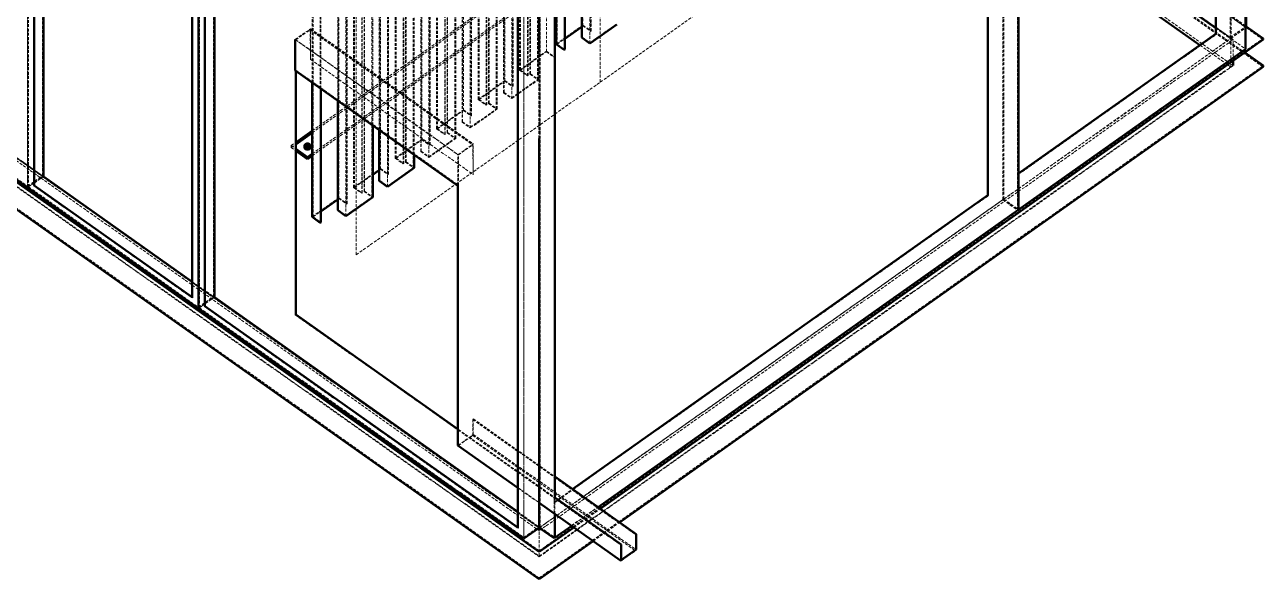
# Model space of a CAD drawing. Header units: millimetres. Extents: x 589 to 12190, y 300 to 8700.
# Drawn here: x 1816 to 3431, y 688 to 1411 of the extents above; entities that cross this region are included whole.
import ezdxf

# ---------------------------------------------------------------- set-up
doc = ezdxf.new("R2010")
doc.units = ezdxf.units.MM
doc.linetypes.add('Hidden', pattern=[15, 5, -3, 5, -2])
for name, color, linetype, lineweight in [('Default', 7, 'Continuous', 50), ('Edges', 7, 'Hidden', 15), ('HiddenEdges', 2, 'Hidden', 15), ('HiddenSilhouettes', 2, 'Hidden', 15), ('HiddenWires', 7, 'Hidden', 15), ('Silhouettes', 7, 'Continuous', 50), ('Wires', 7, 'Hidden', 15)]:
    doc.layers.add(name, color=color, linetype=linetype, lineweight=lineweight)

# ---------------------------------------------------------------- blocks, each defined once
blk = doc.blocks.new('Isometric')
at = {"layer": 'Edges'}
for points in [[(1863.7, -1528.8), (1863.7, 159.5)], [(1838.5, -1511), (1838.5, 141.7)], [(1813.3, -1503.6), (1813.3, 123.9)], [(-253.1, -1769.7), (-253.1, -79.7)], [(-242.5, -1766.6), (-242.5, -97.8)], [(1467.7, -1808.8), (1467.7, -120.5)], [(1468.5, -1809.1), (1468.5, -119.1)], [(1417.3, -1783.6), (1417.3, -156.1)], [(54.4, -1976.6), (54.4, -307.8)], [(-1866.8, -630.7), (636.4, -2400.7)], [(-1840.6, -659.5), (636.4, -2411)], [(-1866.8, -678), (636.4, -2448)], [(609.5, -2379.7), (609.5, -689.7)], [(679.9, -1530.8), (679.9, -724.7)], [(724.4, -1519.3), (724.4, -713.2)], [(1469.4, -1248.8), (1812.5, -1491.4)], [(1469.4, -1249.7), (1812.5, -1492.3)], [(1469.4, -1746.8), (1813.3, -1503.6)], [(1812.5, -1503), (1813.3, -1503.6)], [(1469.4, -1772), (1838.5, -1511)], [(1469.4, -1807.6), (1863.7, -1528.8)], [(212.1, -1990.8), (212.1, -1566.5)], [(748.3, -2331.9), (1842.7, -1558)], [(255.6, -1830.8), (255.6, -1597.3)], [(300.2, -1819.3), (300.2, -1628.8)], [(233.3, -1720.4), (233.3, -1716.9)], [(495, -1766.5), (495, -1712.8)], [(-241.7, -1761.9), (-225.4, -1750.4)], [(-242.5, -1766.6), (-241.7, -1766)], [(695.1, -2294.3), (1417.3, -1783.6)], [(1416.5, -1783), (1417.3, -1783.6)], [(1442.5, -1791), (1467.7, -1808.8)], [(54.4, -1976.6), (55.3, -1976)], [(54.4, -1976.6), (598.9, -2361.6)], [(212.1, -1990.8), (213, -1990.2)], [(495, -2190.8), (598.9, -2264.3)], [(636.4, -2290.8), (777.8, -2390.8)], [(636.4, -2360.7), (636.4, -2297)], [(663.3, -2301.4), (802.8, -2400)], [(663.3, -2342), (667, -2339.3)], [(636.4, -2411), (702.4, -2364.4)], [(636.4, -2448), (728.6, -2382.9)], [(803.6, -2400.6), (803.6, -2372.6)], [(636.4, -2402.8), (636.4, -2400.7)], [(777.8, -2390.8), (778.9, -2390)], [(777.8, -2417.7), (777.8, -2390.8)], [(636.4, -2450.2), (636.4, -2448)]]:
    blk.add_lwpolyline(points, dxfattribs=at)
for points in [[(1442.5, -1791, 0), (1442.5, -138.3, 0)], [(662.4, -2379.1, 0), (662.4, -689.1, 0)], [(212.1, -1512.8, 0), (495, -1712.8, 0)], [(741, -2326.7, 0), (1895, -1510.7, 0)], [(1838.5, -1511, 0), (1863.7, -1528.8, 0)], [(636.4, -1684.5, 0), (636.4, -1531.3, 0)], [(774.5, -2350.4, 0), (1895, -1558, 0)], [(372.3, -1768.3, 0), (372.3, -1679.8, 0)], [(-242.5, -1766.6, 0), (33.2, -1961.6, 0)], [(712.9, -2306.9, 0), (1442.5, -1791, 0)], [(738.1, -2324.7, 0), (1467.7, -1808.8, 0)], [(55.3, -1971.9, 0), (71.6, -1960.4, 0)], [(212.1, -1990.8, 0), (495, -2190.8, 0)], [(663.3, -2273.4, 0), (803.6, -2372.6, 0)], [(636.4, -2400.7, 0), (695.1, -2359.2, 0)], [(663.3, -2377.6, 0), (692.2, -2357.1, 0)], [(803.6, -2372.6, 0), (804.7, -2371.8, 0)], [(636.4, -2411, 0), (636.4, -2402.8, 0)], [(778.9, -2418, 0), (803.6, -2400.6, 0)]]:
    blk.add_polyline3d(points, dxfattribs=at)
blk.add_polyline3d([(1838.5, -1511, 0)], close=True, dxfattribs=at)
at = {"layer": 'HiddenEdges'}
for points in [[(-634.3, 238.7), (1842.7, -1512.8)], [(-608.1, 257.2), (1895, -1512.8)], [(-608.1, 209.8), (1895, -1560.2)], [(-227.1, -1749.2), (-227.1, -60.9)], [(-225.4, -1750.9), (-225.4, -60.9)], [(-253.1, -1767.6), (-253.1, -79.3)], [(1468.5, -1746.2), (1468.5, -108.3)], [(69.9, -1959.2), (69.9, -270.9)], [(70.7, -1960.7), (70.7, -270.7)], [(71.6, -1960.9), (71.6, -270.9)], [(34.1, -1961), (34.1, -292.2)], [(43.8, -1977.6), (43.8, -289.3)], [(-1838.5, -660.2), (636.4, -2410.2)], [(635.5, -2359.2), (635.5, -670.9)], [(662.4, -2316.2), (662.4, -678.3)], [(712.4, -1489), (712.4, -682.9)], [(599.8, -2361), (599.8, -692.2)], [(609.5, -2377.6), (609.5, -689.3)], [(711.1, -1508.7), (711.1, -702.6)], [(725.7, -1498.4), (725.7, -692.3)], [(648.8, -1534), (648.8, -727.9)], [(662.1, -1543.4), (662.1, -737.3)], [(616.2, -1575.8), (616.2, -769.7)], [(621.2, -1572.3), (621.2, -766.2)], [(576.6, -1585), (576.6, -778.9)], [(589.9, -1594.4), (589.9, -788.3)], [(549.1, -1623.3), (549.1, -817.2)], [(575.4, -1604.7), (575.4, -798.6)], [(504.5, -1636), (504.5, -829.9)], [(517.8, -1645.4), (517.8, -839.3)], [(544.1, -1626.8), (544.1, -820.7)], [(516.5, -1666.3), (516.5, -860.2)], [(432.4, -1687), (432.4, -880.9)], [(472, -1677.8), (472, -871.7)], [(476.9, -1674.3), (476.9, -868.2)], [(431.1, -1706.7), (431.1, -900.6)], [(445.7, -1696.4), (445.7, -890.3)], [(399.9, -1728.8), (399.9, -922.7)], [(404.8, -1725.3), (404.8, -919.2)], [(444.4, -1717.3), (444.4, -911.2)], [(360.3, -1738), (360.3, -931.9)], [(373.6, -1747.4), (373.6, -941.3)], [(359, -1757.7), (359, -951.6)], [(288.1, -1789), (288.1, -982.9)], [(327.7, -1779.8), (327.7, -973.7)], [(332.7, -1776.3), (332.7, -970.2)], [(286.9, -1808.7), (286.9, -1002.6)], [(301.4, -1798.4), (301.4, -992.3)], [(255.6, -1597.3), (255.6, -1024.7)], [(300.2, -1628.8), (300.2, -1013.2)], [(1299.7, -1092), (1863.7, -1490.8)], [(-1032.4, -1180.7), (-226.3, -1750.7)], [(-1031.5, -1180.9), (-225.4, -1750.9)], [(1838.5, -1511.5), (1838.5, -1378.2)], [(213.3, -1513.1), (237.9, -1495.7)], [(239, -1547.5), (239, -1493.8)], [(1812.5, -1491.4), (1837.6, -1509.2)], [(213.3, -1565.7), (213.3, -1513.1)], [(213.3, -1565.7), (496.1, -1765.7)], [(636.4, -2410.2), (1838.5, -1560.2)], [(1469.4, -1746.8), (1469.4, -1746.8)], [(495.8, -2190.2), (495.8, -1765.9)], [(1444.2, -1789.8), (1469.4, -1772)], [(636.4, -2360.7), (1442.5, -1790.7)], [(70.7, -1960.7), (636.4, -2360.7)], [(521.8, -2198.7), (521.8, -2171.8)], [(496.1, -2218), (496.1, -2190)], [(520.7, -2200.6), (663.3, -2301.4)], [(521.8, -2198.7), (804.7, -2398.7)], [(663.3, -2316.8), (695.1, -2294.3)], [(667, -2339.3), (712.9, -2306.9)], [(692.2, -2357.1), (738.1, -2324.7)], [(702.4, -2364.4), (748.3, -2331.9)], [(636.4, -2361.5), (636.4, -2360.7)], [(636.4, -2402.8), (636.4, -2365.8)], [(728.6, -2382.9), (774.5, -2350.4)], [(802.8, -2400), (803.6, -2400.6)]]:
    blk.add_lwpolyline(points, dxfattribs=at)
blk.add_lwpolyline([(1838.5, -1510.7)], close=True, dxfattribs=at)
for points in [[(588.7, -1615.3, 0), (588.7, -809.2, 0)], [(503.2, -1655.7, 0), (503.2, -849.6, 0)], [(372.3, -1679.8, 0), (372.3, -962.2, 0)], [(1299.7, -1091.7, 0), (1865.3, -1491.7, 0)], [(1273.6, -1110.9, 0), (1839.3, -1510.9, 0)], [(237.9, -1495.7, 0), (237.9, -1494.6, 0)], [(237.9, -1495.7, 0), (520.7, -1695.7, 0)], [(1812.5, -1492.3, 0), (1838.5, -1510.7, 0)], [(213.3, -1513.1, 0), (496.1, -1713.1, 0)], [(1838.5, -1510.7, 0), (1864.5, -1529.1, 0)], [(212.1, -1566.5, 0), (213.3, -1565.7, 0)], [(213, -1565.9, 0), (495.8, -1765.9, 0)], [(495, -1712.8, 0), (521.8, -1693.8, 0)], [(520.7, -1694.6, 0), (521.8, -1747.5, 0)], [(-253.1, -1769.7, 0), (-226.3, -1750.7, 0)], [(-251.4, -1768.8, 0), (-241.7, -1761.9, 0)], [(-226.3, -1750.7, 0), (70.7, -1960.7, 0)], [(-226.3, -1751.5, 0), (-225.4, -1750.9, 0)], [(-225.4, -1750.9, 0), (71.6, -1960.9, 0)], [(495, -1766.5, 0), (495.8, -1765.9, 0)], [(45.5, -1978.8, 0), (55.3, -1971.9, 0)], [(71.6, -1960.9, 0), (637.2, -2360.9, 0)], [(520.7, -2172.6, 0), (663.3, -2273.4, 0)], [(495, -2217.7, 0), (521.8, -2198.7, 0)], [(598.9, -2264.3, 0), (636.4, -2290.8, 0)], [(638.1, -2359.8, 0), (663.3, -2342, 0)], [(695.1, -2359.2, 0), (741, -2326.7, 0)], [(636.4, -2410.2, 0), (636.4, -2360.7, 0)]]:
    blk.add_polyline3d(points, dxfattribs=at)
at = {"layer": 'HiddenSilhouettes'}
for points in [[(-608.1, 212), (1863, -1535.4)], [(-634.3, 193.5), (1842.7, -1558)], [(-251.4, -1768.8), (-251.4, -80.5)], [(-226.3, -1751.5), (-226.3, -153.1)], [(70.7, -1961.5), (70.7, -271.5)], [(45.5, -1978.8), (45.5, -290.5)], [(637.2, -2360.9), (637.2, -670.9)], [(638.1, -2359.8), (638.1, -671.5)], [(726.6, -1497.8), (726.6, -691.7)], [(667.4, -1520.8), (667.4, -714.7)], [(662.9, -1542.8), (662.9, -736.7)], [(602.1, -1565.8), (602.1, -759.7)], [(603.8, -1565.8), (603.8, -759.7)], [(617.1, -1575.2), (617.1, -769.1)], [(620.3, -1572.9), (620.3, -766.8)], [(590.8, -1593.8), (590.8, -787.7)], [(633.6, -1582.3), (633.6, -776.2)], [(635.3, -1582.3), (635.3, -776.2)], [(530, -1616.8), (530, -810.7)], [(531.7, -1616.8), (531.7, -810.7)], [(548.2, -1623.9), (548.2, -817.8)], [(574.5, -1605.3), (574.5, -799.2)], [(518.7, -1644.8), (518.7, -838.7)], [(545, -1626.2), (545, -820.1)], [(561.5, -1633.3), (561.5, -827.2)], [(563.2, -1633.3), (563.2, -827.2)], [(502.4, -1656.3), (502.4, -850.2)], [(457.9, -1667.8), (457.9, -861.7)], [(459.5, -1667.8), (459.5, -861.7)], [(472.8, -1677.2), (472.8, -871.1)], [(476.1, -1674.9), (476.1, -868.8)], [(489.4, -1684.3), (489.4, -878.2)], [(491.1, -1684.3), (491.1, -878.2)], [(430.3, -1707.3), (430.3, -901.2)], [(446.5, -1695.8), (446.5, -889.7)], [(385.7, -1718.8), (385.7, -912.7)], [(387.4, -1718.8), (387.4, -912.7)], [(400.7, -1728.2), (400.7, -922.1)], [(404, -1725.9), (404, -919.8)], [(374.4, -1746.8), (374.4, -940.7)], [(417.3, -1735.3), (417.3, -929.2)], [(313.6, -1769.8), (313.6, -963.7)], [(315.3, -1769.8), (315.3, -963.7)], [(358.1, -1669.8), (358.1, -952.2)], [(328.6, -1779.2), (328.6, -973.1)], [(331.8, -1776.9), (331.8, -970.8)], [(345.1, -1786.3), (345.1, -980.2)], [(346.8, -1661.8), (346.8, -980.2)], [(302.3, -1797.8), (302.3, -991.7)], [(241.5, -1587.3), (241.5, -1014.7)], [(243.2, -1820.8), (243.2, -1014.7)], [(256.5, -1597.9), (256.5, -1024.1)], [(-1032.4, -1181.5), (-226.3, -1751.5)], [(-1057.5, -1198.8), (-253.1, -1767.6)], [(241.5, -1671.2), (629.3, -1396.9)], [(241.5, -1674.7), (629.3, -1400.4)], [(241.5, -1711.2), (657.6, -1416.9)], [(212.1, -1512.8), (239, -1493.8)], [(665.7, -1520.8), (712.4, -1487.8)], [(712.4, -1487.8), (726.6, -1497.8)], [(712.4, -1489), (725.7, -1498.4)], [(725.7, -1498.4), (726.6, -1497.8)], [(1837.6, -1509.2), (1863.7, -1490.8)], [(636.4, -2360.7), (1838.5, -1510.7)], [(636.4, -2365.8), (1842.7, -1512.8)], [(667.4, -1520.8), (680.7, -1530.2)], [(710.3, -1509.3), (711.1, -1508.7)], [(1842.7, -1549.8), (1842.7, -1512.8)], [(-226.3, -1750.7), (-226.3, -1531.3)], [(603.8, -1565.8), (648.8, -1534)], [(648.8, -1534), (662.1, -1543.4)], [(212.1, -1566.5), (213, -1565.9)], [(213, -1567.1), (213, -1565.9)], [(602.1, -1565.8), (616.2, -1575.8)], [(603.8, -1565.8), (617.1, -1575.2)], [(531.7, -1616.8), (576.6, -1585)], [(576.6, -1583.8), (590.8, -1593.8)], [(576.6, -1585), (589.9, -1594.4)], [(588.7, -1614.1), (633.6, -1582.3)], [(588.7, -1615.3), (635.3, -1582.3)], [(616.2, -1575.8), (617.1, -1575.2)], [(620.3, -1572.9), (621.2, -1572.3)], [(620.3, -1572.9), (633.6, -1582.3)], [(575.4, -1604.7), (588.7, -1614.1)], [(459.5, -1667.8), (504.5, -1636)], [(504.5, -1636), (517.8, -1645.4)], [(530, -1616.8), (544.1, -1626.8)], [(531.7, -1616.8), (545, -1626.2)], [(548.2, -1623.9), (561.5, -1633.3)], [(549.1, -1623.3), (563.2, -1633.3)], [(502.4, -1656.3), (503.2, -1655.7)], [(502.4, -1656.3), (516.5, -1666.3)], [(503.2, -1655.7), (516.5, -1665.1)], [(517.8, -1645.4), (518.7, -1644.8)], [(457.9, -1667.8), (472, -1677.8)], [(459.5, -1667.8), (472.8, -1677.2)], [(472, -1677.8), (472.8, -1677.2)], [(476.1, -1674.9), (476.9, -1674.3)], [(476.1, -1674.9), (489.4, -1684.3)], [(476.9, -1674.3), (491.1, -1684.3)], [(205.1, -1696.9), (213, -1691.3)], [(205.1, -1700.4), (213, -1694.8)], [(205.1, -1700.4), (205.1, -1696.9)], [(205.1, -1696.9), (213, -1702.5)], [(205.1, -1700.4), (213, -1706)], [(228.5, -1699.5), (229.2, -1698.7)], [(237.5, -1698.7), (238.2, -1699.5)], [(385.7, -1718.8), (432.4, -1685.8)], [(432.4, -1685.8), (446.5, -1695.8)], [(432.4, -1687), (445.7, -1696.4)], [(444.4, -1716.1), (489.4, -1684.3)], [(444.4, -1717.3), (491.1, -1684.3)], [(496.1, -1713.1), (520.7, -1695.7)], [(520.7, -1695.7), (520.7, -1694.6)], [(521.8, -1747.5), (521.8, -1693.8)], [(385.7, -1718.8), (399.9, -1728.8)], [(387.4, -1718.8), (400.7, -1728.2)], [(431.1, -1706.7), (444.4, -1716.1)], [(496.1, -1765.7), (496.1, -1713.1)], [(358.1, -1739.5), (360.3, -1738)], [(360.3, -1738), (373.6, -1747.4)], [(372.3, -1767.1), (417.3, -1735.3)], [(404, -1725.9), (404.8, -1725.3)], [(404, -1725.9), (417.3, -1735.3)], [(404.8, -1725.3), (419, -1735.3)], [(-253.1, -1767.6), (-227.1, -1749.2)], [(315.3, -1769.8), (346.8, -1747.5)], [(358.1, -1758.3), (359, -1757.7)], [(359, -1757.7), (372.3, -1767.1)], [(1468.5, -1746.2), (1469.4, -1746.8)], [(-253.1, -1767.6), (-253.1, -1767.6)], [(300.2, -1818.1), (345.1, -1786.3)], [(313.6, -1769.8), (327.7, -1779.8)], [(315.3, -1769.8), (328.6, -1779.2)], [(327.7, -1779.8), (328.6, -1779.2)], [(331.8, -1776.9), (332.7, -1776.3)], [(331.8, -1776.9), (345.1, -1786.3)], [(332.7, -1776.3), (346.8, -1786.3)], [(241.5, -1820.8), (288.1, -1787.8)], [(288.1, -1787.8), (302.3, -1797.8)], [(288.1, -1789), (301.4, -1798.4)], [(301.4, -1798.4), (302.3, -1797.8)], [(1442.5, -1790.7), (1467.7, -1808.5)], [(1444.2, -1789.8), (1469.4, -1807.6)], [(243.2, -1820.8), (256.5, -1830.2)], [(286.9, -1808.7), (300.2, -1818.1)], [(33.2, -1960.4), (34.1, -1961)], [(45.5, -1978.8), (609.5, -2377.6)], [(70.7, -1961.5), (636.4, -2361.5)], [(520.7, -2172.6), (521.8, -2171.8)], [(520.7, -2200.6), (520.7, -2172.6)], [(521.8, -2171.8), (663.3, -2271.8)], [(495, -2190.8), (496.1, -2190)], [(495, -2190.8), (495.8, -2190.2)], [(496.1, -2190), (663.3, -2308.2)], [(496.1, -2218), (520.7, -2200.6)], [(662.4, -2316.2), (663.3, -2316.8)], [(663.3, -2336.7), (663.3, -2308.2)], [(598.9, -2333.3), (635.5, -2359.2)], [(598.9, -2360.4), (599.8, -2361)], [(598.9, -2361.6), (599.8, -2361)], [(609.5, -2377.6), (635.5, -2359.2)], [(636.4, -2361.5), (637.2, -2360.9)], [(730.1, -2383.9), (776, -2351.5)]]:
    blk.add_lwpolyline(points, dxfattribs=at)
blk.add_lwpolyline([(609.5, -2377.6)], close=True, dxfattribs=at)
for points in [[(-608.1, 259.3, 0), (1865.3, -1489.7, 0)], [(1837.6, -1509.2, 0), (1837.6, 179.1, 0)], [(1839.3, -1510.9, 0), (1839.3, 178.7, 0)], [(1444.2, -1789.8, 0), (1444.2, -101.5, 0)], [(-1840.6, -614.3, 0), (636.4, -2365.8, 0)], [(-1838.5, -610.7, 0), (636.4, -2360.7, 0)], [(419, -1712.8, 0), (419, -929.2, 0)], [(286, -1618.8, 0), (286, -1003.2, 0)], [(241.5, -1714.7, 0), (657.6, -1420.4, 0)], [(237.9, -1494.6, 0), (520.7, -1694.6, 0)], [(237.9, -1494.6, 0), (239, -1547.5, 0)], [(239, -1493.8, 0), (521.8, -1693.8, 0)], [(710.3, -1490.5, 0), (712.4, -1489, 0)], [(724.4, -1518.1, 0), (769.4, -1486.3, 0)], [(1812.5, -1493.1, 0), (1838.5, -1511.5, 0)], [(1838.5, -1510.7, 0), (1864.5, -1492.3, 0)], [(667.4, -1520.8, 0), (680.7, -1511.4, 0)], [(711.1, -1508.7, 0), (724.4, -1518.1, 0)], [(1785.1, -1522.4, 0), (1838.5, -1560.2, 0)], [(1838.5, -1560.2, 0), (1838.5, -1510.7, 0)], [(1838.5, -1511.5, 0), (1839.3, -1510.9, 0)], [(239, -1547.5, 0), (521.8, -1747.5, 0)], [(602.1, -1565.8, 0), (648.8, -1532.8, 0)], [(648.8, -1532.8, 0), (662.9, -1542.8, 0)], [(662.1, -1543.4, 0), (662.9, -1542.8, 0)], [(530, -1616.8, 0), (576.6, -1583.8, 0)], [(621.2, -1572.3, 0), (635.3, -1582.3, 0)], [(574.5, -1605.3, 0), (575.4, -1604.7, 0)], [(574.5, -1605.3, 0), (588.7, -1615.3, 0)], [(589.9, -1594.4, 0), (590.8, -1593.8, 0)], [(457.9, -1667.8, 0), (504.5, -1634.8, 0)], [(504.5, -1634.8, 0), (518.7, -1644.8, 0)], [(516.5, -1665.1, 0), (561.5, -1633.3, 0)], [(516.5, -1666.3, 0), (563.2, -1633.3, 0)], [(544.1, -1626.8, 0), (545, -1626.2, 0)], [(548.2, -1623.9, 0), (549.1, -1623.3, 0)], [(387.4, -1718.8, 0), (432.4, -1687, 0)], [(445.7, -1696.4, 0), (446.5, -1695.8, 0)], [(430.3, -1707.3, 0), (431.1, -1706.7, 0)], [(430.3, -1707.3, 0), (444.4, -1717.3, 0)], [(-263.8, -1723.3, 0), (-227.1, -1749.2, 0)], [(313.6, -1769.8, 0), (360.3, -1736.8, 0)], [(360.3, -1736.8, 0), (374.4, -1746.8, 0)], [(399.9, -1728.8, 0), (400.7, -1728.2, 0)], [(-226.3, -1751.5, 0), (70.7, -1961.5, 0)], [(373.6, -1747.4, 0), (374.4, -1746.8, 0)], [(1468.5, -1746.2, 0), (1469.4, -1745.6, 0)], [(1469.4, -1746.8, 0), (1469.4, -1746.8, 0)], [(-251.4, -1768.8, 0), (43.8, -1977.6, 0)], [(495, -1766.5, 0), (496.1, -1765.7, 0)], [(286, -1790.5, 0), (288.1, -1789, 0)], [(243.2, -1820.8, 0), (256.5, -1811.4, 0)], [(286, -1809.3, 0), (286.9, -1808.7, 0)], [(33.2, -1933.3, 0), (69.9, -1959.2, 0)], [(43.8, -1977.6, 0), (69.9, -1959.2, 0)], [(33.2, -1961.6, 0), (34.1, -1961, 0)], [(43.8, -1979.7, 0), (70.7, -1960.7, 0)], [(70.7, -1961.5, 0), (71.6, -1960.9, 0)], [(495, -2189.6, 0), (495.8, -2190.2, 0)], [(496.1, -2218, 0), (778.1, -2417.4, 0)], [(598.9, -2291.2, 0), (636.4, -2317.7, 0)], [(662.4, -2316.2, 0), (694.3, -2293.7, 0)], [(692.8, -2357.6, 0), (738.7, -2325.1, 0)], [(696.6, -2360.2, 0), (742.5, -2327.8, 0)], [(638.1, -2359.8, 0), (663.3, -2377.6, 0)]]:
    blk.add_polyline3d(points, dxfattribs=at)
blk.add_polyline3d([(1468.5, -1746.2, 0)], close=True, dxfattribs=at)
at = {"layer": 'HiddenWires'}
for points in [[(318.2, -1641.5, 0), (318.2, -1080.4, 0)], [(491.4, -1764, 0), (663.3, -1642.5, 0)]]:
    blk.add_polyline3d(points, dxfattribs=at)
at = {"layer": 'Silhouettes'}
for points in [[(1865.3, -1491.7), (1865.3, 198.3)], [(1864.5, -1529.1), (1864.5, 160.9)], [(-225.4, -1750.4), (-225.4, -109.9)], [(1469.4, -1807.6), (1469.4, -119.3)], [(1416.5, -1783), (1416.5, -156.7)], [(33.2, -1961.6), (33.2, -292.8)], [(43.8, -1979.7), (43.8, -289.7)], [(55.3, -1976), (55.3, -308.4)], [(71.6, -1960.4), (71.6, -319.9)], [(-1866.8, -632.8), (636.4, -2402.8)], [(-1866.8, -680.2), (636.4, -2450.2)], [(636.4, -1531.3), (636.4, -670.7)], [(598.9, -2361.6), (598.9, -692.8)], [(663.3, -2308.2), (663.3, -689.3)], [(710.3, -1509.3), (710.3, -703.2)], [(665.7, -1520.8), (665.7, -714.7)], [(680.7, -1530.2), (680.7, -724.1)], [(-1059.2, -1199.7), (-253.1, -1769.7)], [(1469.4, -1299.2), (1785.1, -1522.4)], [(724.4, -1519.3), (771.1, -1486.3)], [(1469.4, -1745.6), (1812.5, -1503)], [(1865.3, -1489.7), (1895, -1510.7)], [(212.1, -1566.5), (212.1, -1512.8)], [(710.3, -1509.3), (724.4, -1519.3)], [(742.5, -2327.8), (1895, -1512.8)], [(1895, -1512.8), (1895, -1510.7)], [(679.9, -1530.8), (680.7, -1530.2)], [(1468.5, -1809.1), (1864.5, -1529.1)], [(1842.7, -1558), (1842.7, -1549.8)], [(212.1, -1566.5), (495, -1766.5)], [(213, -1990.2), (213, -1567.1)], [(1895, -1560.2), (1895, -1558)], [(241.5, -1820.8), (241.5, -1587.3)], [(286, -1809.3), (286, -1618.8)], [(346.8, -1786.3), (346.8, -1661.8)], [(358.1, -1758.3), (358.1, -1669.8)], [(238.2, -1697.8), (236.9, -1699.4), (234.6, -1700.3), (232.1, -1700.3), (229.8, -1699.4), (228.5, -1697.8), (228.5, -1696), (229.8, -1694.4), (232.1, -1693.5), (234.6, -1693.5), (236.9, -1694.4), (238.2, -1696), (238.2, -1697.8)], [(228.5, -1701.4), (228.5, -1697.8)], [(228.5, -1701.4), (229.8, -1702.9), (232.1, -1703.9), (234.6, -1703.9), (236.9, -1702.9), (238.2, -1701.4), (238.2, -1699.5)], [(229.2, -1698.7), (229.8, -1697.9), (232.1, -1697), (234.6, -1697), (236.9, -1697.9), (237.5, -1698.7)], [(238.2, -1699.5), (238.2, -1696)], [(636.4, -2360.7), (636.4, -1684.5)], [(213, -1702.5), (233.3, -1716.9)], [(213, -1706), (233.3, -1720.4)], [(233.3, -1716.9), (241.5, -1711.2)], [(233.3, -1720.4), (241.5, -1714.7)], [(372.3, -1768.3), (419, -1735.3)], [(-225.4, -1750.4), (33.2, -1933.3)], [(358.1, -1758.3), (372.3, -1768.3)], [(-241.7, -1766), (33.2, -1960.4)], [(300.2, -1819.3), (346.8, -1786.3)], [(694.3, -2293.7), (1416.5, -1783)], [(241.5, -1820.8), (255.6, -1830.8)], [(286, -1809.3), (300.2, -1819.3)], [(738.7, -2325.1), (1468.5, -1809.1)], [(255.6, -1830.8), (256.5, -1830.2)], [(55.3, -1976), (598.9, -2360.4)], [(71.6, -1960.4), (598.9, -2333.3)], [(495, -2217.7), (495, -2190.8)], [(495, -2217.7), (598.9, -2291.2)], [(663.3, -2271.8), (804.7, -2371.8)], [(636.4, -2317.7), (777.8, -2417.7)], [(609.5, -2379.7), (636.4, -2360.7)], [(636.4, -2402.8), (696.6, -2360.2)], [(662.4, -2379.1), (692.8, -2357.6)], [(804.7, -2398.7), (804.7, -2371.8)], [(778.9, -2418), (778.9, -2390)], [(778.1, -2417.4), (778.9, -2418)]]:
    blk.add_lwpolyline(points, dxfattribs=at)
for points in [[(1812.5, -1503, 0), (1812.5, 123.3, 0)], [(-241.7, -1766, 0), (-241.7, -98.4, 0)], [(1469.4, -1250.5, 0), (1812.5, -1493.1, 0)], [(680.7, -1511.4, 0), (710.3, -1490.5, 0)], [(1864.5, -1492.3, 0), (1865.3, -1491.7, 0)], [(665.7, -1520.8, 0), (679.9, -1530.8, 0)], [(1863, -1535.4, 0), (1895, -1558, 0)], [(776, -2351.5, 0), (1895, -1560.2, 0)], [(256.5, -1830.2, 0), (256.5, -1597.9, 0)], [(213, -1691.3, 0), (241.5, -1671.2, 0)], [(213, -1694.8, 0), (241.5, -1674.7, 0)], [(419, -1735.3, 0), (419, -1712.8, 0)], [(346.8, -1747.5, 0), (358.1, -1739.5, 0)], [(-253.1, -1769.7, 0), (43.8, -1979.7, 0)], [(495, -2190.8, 0), (495, -1766.5, 0)], [(256.5, -1811.4, 0), (286, -1790.5, 0)], [(1467.7, -1808.5, 0), (1468.5, -1809.1, 0)], [(43.8, -1979.7, 0), (609.5, -2379.7, 0)], [(213, -1990.2, 0), (495, -2189.6, 0)], [(663.3, -2308.2, 0), (778.9, -2390, 0)], [(663.3, -2377.6, 0), (663.3, -2336.7, 0)], [(636.4, -2360.7, 0), (662.4, -2379.1, 0)], [(636.4, -2450.2, 0), (730.1, -2383.9, 0)], [(777.8, -2417.7, 0), (804.7, -2398.7, 0)]]:
    blk.add_polyline3d(points, dxfattribs=at)
blk.add_polyline3d([(636.4, -2360.7, 0)], close=True, dxfattribs=at)
at = {"layer": 'Wires'}
for points in [[(742.5, -1586.5), (742.5, -780.4)], [(742.5, -1586.5), (1166.7, -1286.5)], [(663.3, -1642.5), (742.5, -1586.5)], [(318.2, -1886.5), (491.4, -1764)]]:
    blk.add_lwpolyline(points, dxfattribs=at)
blk.add_polyline3d([(318.2, -1886.5, 0), (318.2, -1641.5, 0)], dxfattribs=at)

msp = doc.modelspace()

# ---------------------------------------------------------------- block references
at = {"layer": 'Default', "xscale": 0.75, "yscale": 0.75, "zscale": 0.75}
msp.add_blockref('Isometric', (2010, 2526), dxfattribs=at)

doc.saveas('drawing.dxf')
